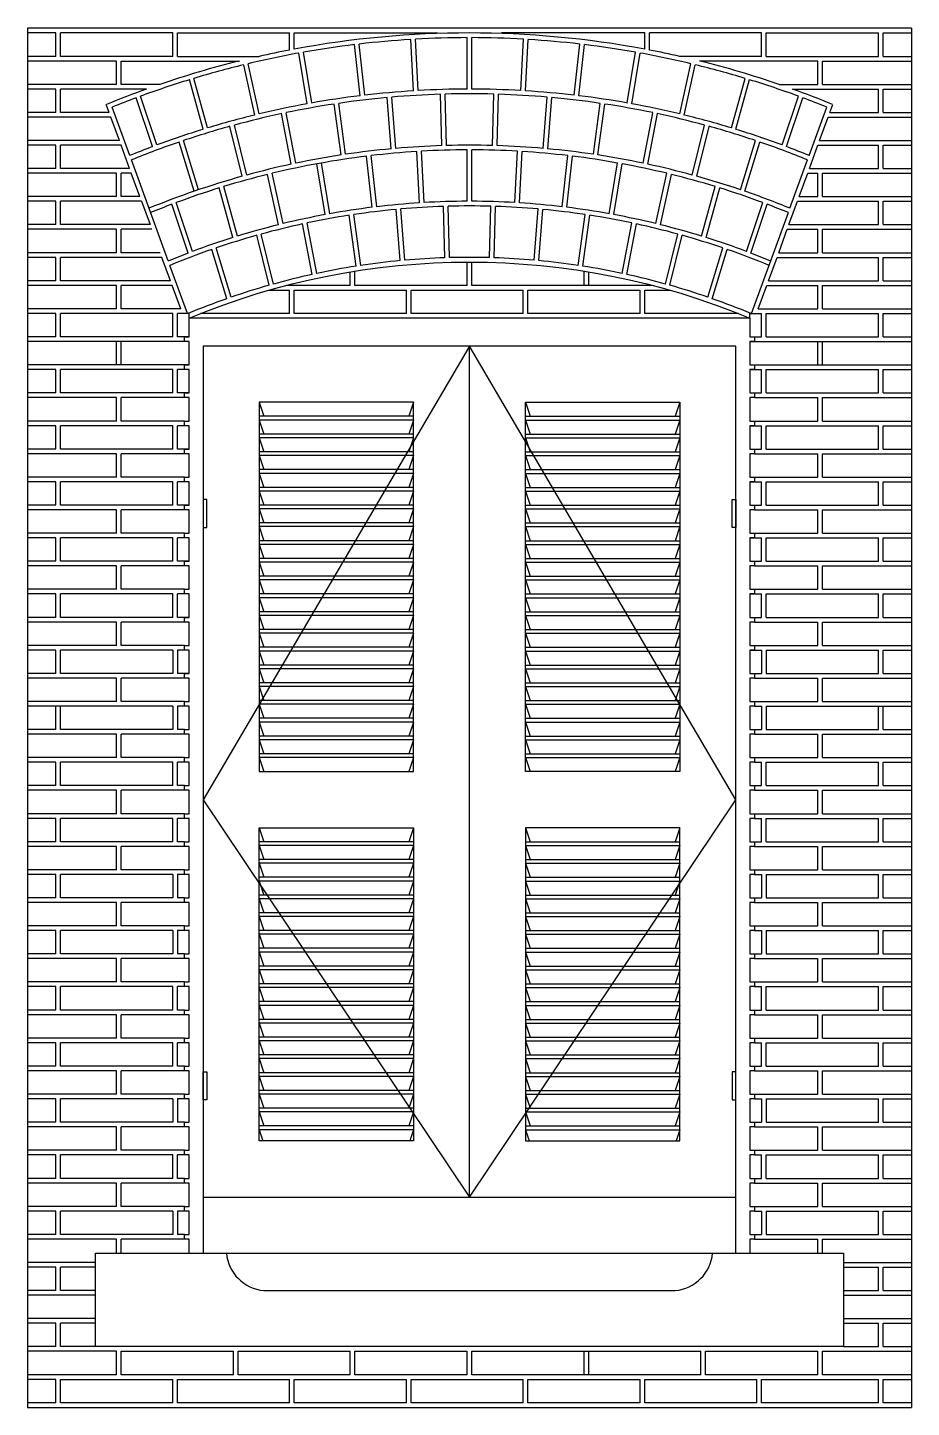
# Model space of a CAD drawing. Header units: metres. Extents: x 1299 to 3190, y 3952 to 6904.
import ezdxf

# ---------------------------------------------------------------- set-up
doc = ezdxf.new("R2010")
doc.units = ezdxf.units.M
for name, color, linetype in [('3', 3, 'Continuous'), ('4', 4, 'Continuous'), ('7', 7, 'Continuous')]:
    doc.layers.add(name, color=color, linetype=linetype)

# ---------------------------------------------------------------- blocks, each defined once
blk = doc.blocks.new('窗-069')
at = {"layer": '3'}
for p, q in [((-945.41, 2950), (-945.41, 0)), ((945.41, 2950), (-945.41, 2950)), ((-885, 2940), (-945.41, 2940)), ((-885, 2890), (-885, 2940)), ((-635, 2940), (-875, 2940)), ((-875, 2890), (-875, 2940)), ((-635, 2890), (-635, 2940)), ((-625, 2940), (-385, 2940)), ((-625, 2890), (-625, 2940)), ((-385, 2903.52), (-385, 2940)), ((-375, 2905.41), (-375, 2940)), ((-375, 2940), (-68.54, 2940)), ((-119.76, 2816.28), (-125.67, 2926.16)), ((-109.78, 2816.88), (-115.68, 2926.72)), ((-5, 2819.99), (-5, 2930)), ((5, 2819.99), (5, 2930)), ((375, 2940), (68.54, 2940)), ((109.78, 2816.88), (115.68, 2926.72)), ((119.76, 2816.28), (125.67, 2926.16)), ((375, 2905.41), (375, 2940)), ((385, 2903.52), (385, 2940)), ((625, 2940), (385, 2940)), ((625, 2890), (625, 2940)), ((635, 2940), (875, 2940)), ((635, 2890), (635, 2940)), ((875, 2890), (875, 2940)), ((885, 2940), (945.41, 2940)), ((885, 2890), (885, 2940)), ((945.41, 2950), (945.41, 0)), ((-347.48, 2788.46), (-365.14, 2897.15)), ((-337.64, 2790.24), (-355.28, 2898.82)), ((-234.06, 2805.75), (-245.86, 2915.19)), ((-224.13, 2806.94), (-235.93, 2916.31)), ((224.13, 2806.94), (235.93, 2916.31)), ((234.06, 2805.75), (245.86, 2915.19)), ((337.64, 2790.24), (355.28, 2898.82)), ((347.48, 2788.46), (365.14, 2897.15)), ((-885, 2890), (-945.41, 2890)), ((-755, 2880), (-945.41, 2880)), ((-635, 2890), (-875, 2890)), ((-755, 2830), (-755, 2880)), ((-745, 2880), (-492.34, 2880)), ((-745, 2830), (-745, 2880)), ((-625, 2890), (-450, 2890)), ((-459.57, 2764.48), (-483.05, 2872.1)), ((-449.85, 2766.84), (-473.3, 2874.33)), ((449.85, 2766.84), (473.3, 2874.33)), ((625, 2890), (450, 2890)), ((459.57, 2764.48), (483.05, 2872.1)), ((745, 2880), (492.34, 2880)), ((635, 2890), (875, 2890)), ((745, 2830), (745, 2880)), ((755, 2880), (945.41, 2880)), ((755, 2830), (755, 2880)), ((885, 2890), (945.41, 2890)), ((-569.92, 2733.93), (-599.16, 2840.18)), ((-560.36, 2736.86), (-589.55, 2842.95)), ((560.36, 2736.86), (589.55, 2842.95)), ((569.92, 2733.93), (599.16, 2840.18)), ((-755, 2830), (-945.41, 2830)), ((-885, 2820), (-945.41, 2820)), ((-885, 2770), (-885, 2820)), ((-875, 2770), (-875, 2820)), ((-691.09, 2820), (-875, 2820)), ((-662.5, 2830), (-745, 2830)), ((-668.74, 2700.44), (-703.59, 2804.83)), ((-662.5, 2830), (-685, 2830)), ((-59.19, 2699.03), (-62.14, 2808.99)), ((-49.19, 2699.33), (-52.15, 2809.29)), ((49.19, 2699.33), (52.15, 2809.29)), ((59.19, 2699.03), (62.14, 2808.99)), ((662.5, 2830), (745, 2830)), ((668.74, 2700.44), (703.59, 2804.83)), ((691.09, 2820), (875, 2820)), ((755, 2830), (945.41, 2830)), ((875, 2770), (875, 2820)), ((885, 2820), (945.41, 2820)), ((885, 2770), (885, 2820)), ((-770.79, 2770), (-776.99, 2787.05)), ((-726.65, 2677.98), (-764.3, 2781.41)), ((-678.12, 2696.95), (-713.03, 2801.51)), ((-274.84, 2679.01), (-289.57, 2788.04)), ((-264.96, 2680.5), (-279.68, 2789.52)), ((-167.34, 2692.25), (-176.19, 2801.9)), ((-157.38, 2693.14), (-166.23, 2802.79)), ((157.38, 2693.14), (166.23, 2802.79)), ((167.34, 2692.25), (176.19, 2801.9)), ((264.96, 2680.5), (279.68, 2789.52)), ((274.84, 2679.01), (289.57, 2788.04)), ((678.12, 2696.95), (713.03, 2801.51)), ((726.65, 2677.98), (764.3, 2781.41)), ((770.79, 2770), (776.99, 2787.05)), ((-885, 2770), (-945.41, 2770)), ((-767.15, 2760), (-945.41, 2760)), ((-770.79, 2770), (-875, 2770)), ((-748.95, 2710), (-767.15, 2760)), ((-381.29, 2659.38), (-401.85, 2767.48)), ((-371.5, 2661.46), (-392.06, 2769.54)), ((371.5, 2661.46), (392.06, 2769.54)), ((381.29, 2659.38), (401.85, 2767.48)), ((748.95, 2710), (767.15, 2760)), ((767.15, 2760), (945.41, 2760)), ((770.79, 2770), (875, 2770)), ((885, 2770), (945.41, 2770)), ((-486.26, 2633.46), (-512.6, 2740.31)), ((-476.62, 2636.12), (-502.95, 2742.95)), ((476.62, 2636.12), (502.95, 2742.95)), ((486.26, 2633.46), (512.6, 2740.31)), ((-748.95, 2710), (-945.41, 2710)), ((-885, 2700), (-945.41, 2700)), ((-885, 2650), (-885, 2700)), ((-875, 2650), (-875, 2700)), ((-745.31, 2700), (-875, 2700)), ((-727.11, 2650), (-745.31, 2700)), ((-589.36, 2601.36), (-621.4, 2706.66)), ((-579.9, 2604.59), (-611.93, 2709.87)), ((-106.88, 2576.62), (-112.78, 2686.46)), ((-96.89, 2577.22), (-102.8, 2687.06)), ((-5, 2579.99), (-5, 2689.99)), ((5, 2579.99), (5, 2689.99)), ((96.89, 2577.22), (102.8, 2687.06)), ((106.88, 2576.62), (112.78, 2686.46)), ((579.9, 2604.59), (611.93, 2709.87)), ((589.36, 2601.36), (621.4, 2706.66)), ((727.11, 2650), (745.31, 2700)), ((745.31, 2700), (875, 2700)), ((748.95, 2710), (945.41, 2710)), ((875, 2650), (875, 2700)), ((885, 2700), (945.41, 2700)), ((885, 2650), (885, 2700)), ((-644.51, 2452.28), (-723.23, 2668.58)), ((-308.97, 2551.52), (-326.62, 2660.12)), ((-299.13, 2553.32), (-316.78, 2661.91)), ((-208.33, 2567.11), (-220.13, 2676.49)), ((-198.41, 2568.31), (-210.2, 2677.68)), ((198.41, 2568.31), (210.2, 2677.68)), ((208.33, 2567.11), (220.13, 2676.49)), ((299.13, 2553.32), (316.78, 2661.91)), ((308.97, 2551.52), (326.62, 2660.12)), ((685.58, 2565.13), (723.23, 2668.58)), ((-885, 2650), (-945.41, 2650)), ((-755, 2640), (-945.41, 2640)), ((-727.11, 2650), (-875, 2650)), ((-755, 2590), (-755, 2640)), ((-723.47, 2640), (-745, 2640)), ((-745, 2590), (-745, 2640)), ((-705.27, 2590), (-723.47, 2640)), ((-408.39, 2529.91), (-431.85, 2637.43)), ((-398.68, 2532.3), (-422.13, 2639.8)), ((398.68, 2532.3), (422.13, 2639.8)), ((408.39, 2529.91), (431.85, 2637.43)), ((705.27, 2590), (723.47, 2640)), ((723.47, 2640), (745, 2640)), ((727.11, 2650), (875, 2650)), ((745, 2590), (745, 2640)), ((755, 2640), (945.41, 2640)), ((755, 2590), (755, 2640)), ((885, 2650), (945.41, 2650)), ((-506.22, 2502.4), (-535.42, 2608.53)), ((-496.66, 2505.37), (-525.86, 2611.47)), ((496.66, 2505.37), (525.86, 2611.47)), ((506.22, 2502.4), (535.42, 2608.53)), ((-755, 2590), (-945.41, 2590)), ((-885, 2580), (-945.41, 2580)), ((-885, 2530), (-885, 2580)), ((-875, 2530), (-875, 2580)), ((-701.63, 2580), (-875, 2580)), ((-705.27, 2590), (-745, 2590)), ((-701.63, 2580), (-683.44, 2530)), ((-602.06, 2469.12), (-636.92, 2573.55)), ((-592.7, 2472.66), (-627.56, 2577.06)), ((-52.74, 2459.11), (-55.7, 2569.08)), ((-42.75, 2459.42), (-45.7, 2569.38)), ((42.75, 2459.42), (45.7, 2569.38)), ((52.74, 2459.11), (55.7, 2569.08)), ((592.7, 2472.66), (627.56, 2577.06)), ((602.06, 2469.12), (636.92, 2573.55)), ((683.44, 2530), (701.63, 2580)), ((701.63, 2580), (875, 2580)), ((705.27, 2590), (745, 2590)), ((755, 2590), (945.41, 2590)), ((875, 2530), (875, 2580)), ((885, 2580), (945.41, 2580)), ((885, 2530), (885, 2580)), ((-242.71, 2441.13), (-257.44, 2550.16)), ((-232.83, 2442.64), (-247.55, 2551.66)), ((-148.03, 2453.01), (-156.88, 2562.66)), ((-138.07, 2453.92), (-146.92, 2563.56)), ((138.07, 2453.92), (146.92, 2563.56)), ((148.03, 2453.01), (156.88, 2562.66)), ((232.83, 2442.64), (247.55, 2551.66)), ((242.71, 2441.13), (257.44, 2550.16)), ((603.64, 2340), (682.16, 2555.73)), ((-885, 2530), (-945.41, 2530)), ((-755, 2520), (-945.41, 2520)), ((-683.44, 2530), (-875, 2530)), ((-755, 2470), (-755, 2520)), ((-745, 2470), (-745, 2520)), ((-679.8, 2520), (-745, 2520)), ((-419.16, 2403.01), (-445.5, 2509.86)), ((-336.43, 2423.53), (-356.99, 2531.63)), ((-326.65, 2425.64), (-347.21, 2533.73)), ((326.65, 2425.64), (347.21, 2533.73)), ((336.43, 2423.53), (356.99, 2531.63)), ((419.16, 2403.01), (445.5, 2509.86)), ((661.6, 2470), (679.8, 2520)), ((679.8, 2520), (745, 2520)), ((683.44, 2530), (875, 2530)), ((745, 2470), (745, 2520)), ((755, 2520), (945.41, 2520)), ((755, 2470), (755, 2520)), ((885, 2530), (945.41, 2530)), ((-510, 2374.86), (-542.03, 2480.16)), ((-428.79, 2400.31), (-455.13, 2507.17)), ((428.79, 2400.31), (455.13, 2507.17)), ((510, 2374.86), (542.03, 2480.16)), ((-755, 2470), (-945.41, 2470)), ((-885, 2460), (-945.41, 2460)), ((-885, 2410), (-885, 2460)), ((-875, 2410), (-875, 2460)), ((-657.96, 2460), (-875, 2460)), ((-661.6, 2470), (-745, 2470)), ((-639.76, 2410), (-657.96, 2460)), ((-519.45, 2371.58), (-551.5, 2476.9)), ((-5, 2400), (-5, 2450)), ((5, 2400), (5, 2450)), ((519.45, 2371.58), (551.5, 2476.9)), ((639.76, 2410), (657.96, 2460)), ((657.96, 2460), (875, 2460)), ((661.6, 2470), (745, 2470)), ((755, 2470), (945.41, 2470)), ((875, 2410), (875, 2460)), ((885, 2410), (885, 2460)), ((885, 2460), (945.41, 2460)), ((-603.64, 2340), (-641.08, 2442.87)), ((-255, 2400), (-255, 2429.02)), ((-245, 2400), (-245, 2430.64)), ((245, 2400), (245, 2430.64)), ((255, 2400), (255, 2429.02)), ((-885, 2410), (-945.41, 2410)), ((-755, 2400), (-945.41, 2400)), ((-639.76, 2410), (-875, 2410)), ((-755, 2350), (-755, 2400)), ((-636.12, 2400), (-745, 2400)), ((-745, 2350), (-745, 2400)), ((-617.92, 2350), (-636.12, 2400)), ((-255, 2400), (-391.79, 2400)), ((-5, 2400), (-245, 2400)), ((391.79, 2400), (5, 2400)), ((617.92, 2350), (636.12, 2400)), ((636.12, 2400), (745, 2400)), ((639.76, 2410), (875, 2410)), ((745, 2350), (745, 2400)), ((755, 2400), (945.41, 2400)), ((755, 2350), (755, 2400)), ((885, 2410), (945.41, 2410)), ((-428.49, 2390), (-385, 2390)), ((-385, 2340), (-385, 2390)), ((-375, 2390), (-135, 2390)), ((-375, 2340), (-375, 2390)), ((-135, 2340), (-135, 2390)), ((-125, 2390), (115, 2390)), ((-125, 2340), (-125, 2390)), ((115, 2340), (115, 2390)), ((125, 2390), (365, 2390)), ((125, 2340), (125, 2390)), ((365, 2340), (365, 2390)), ((375, 2390), (428.49, 2390)), ((375, 2340), (375, 2390)), ((-755, 2350), (-945.41, 2350)), ((-885, 2340), (-945.41, 2340)), ((-885, 2290), (-885, 2340)), ((-635, 2340), (-875, 2340)), ((-875, 2290), (-875, 2340)), ((-617.92, 2350), (-745, 2350)), ((-635, 2290), (-635, 2340)), ((-625, 2290), (-625, 2340)), ((-600, 2340), (-625, 2340)), ((-600, 2330), (-600, 2340)), ((-385, 2340), (-575.41, 2340)), ((-135, 2340), (-375, 2340)), ((115, 2340), (-125, 2340)), ((365, 2340), (125, 2340)), ((575.41, 2340), (375, 2340)), ((600, 2340), (625, 2340)), ((600, 2330), (600, 2340)), ((617.92, 2350), (745, 2350)), ((625, 2290), (625, 2340)), ((635, 2340), (875, 2340)), ((635, 2290), (635, 2340)), ((755, 2350), (945.41, 2350)), ((875, 2290), (875, 2340)), ((885, 2340), (945.41, 2340)), ((885, 2290), (885, 2340)), ((-885, 2290), (-945.41, 2290)), ((-600, 2280), (-945.41, 2280)), ((-635, 2290), (-875, 2290)), ((-755, 2230), (-755, 2280)), ((-745, 2230), (-745, 2280)), ((-600, 2290), (-625, 2290)), ((600, 2290), (625, 2290)), ((600, 2280), (945.41, 2280)), ((635, 2290), (875, 2290)), ((745, 2230), (745, 2280)), ((755, 2230), (755, 2280)), ((885, 2290), (945.41, 2290)), ((-600, 2230), (-945.41, 2230)), ((-885, 2220), (-945.41, 2220)), ((-885, 2170), (-885, 2220)), ((-635, 2220), (-875, 2220)), ((-875, 2170), (-875, 2220)), ((-635, 2170), (-635, 2220)), ((-625, 2170), (-625, 2220)), ((-600, 2220), (-625, 2220)), ((600, 2230), (945.41, 2230)), ((600, 2220), (625, 2220)), ((625, 2170), (625, 2220)), ((635, 2220), (875, 2220)), ((635, 2170), (635, 2220)), ((875, 2170), (875, 2220)), ((885, 2220), (945.41, 2220)), ((885, 2170), (885, 2220)), ((-885, 2170), (-945.41, 2170)), ((-755, 2160), (-945.41, 2160)), ((-635, 2170), (-875, 2170)), ((-755, 2110), (-755, 2160)), ((-610, 2160), (-745, 2160)), ((-745, 2110), (-745, 2160)), ((-600, 2170), (-625, 2170)), ((600, 2170), (625, 2170)), ((610, 2160), (745, 2160)), ((635, 2170), (875, 2170)), ((745, 2110), (745, 2160)), ((755, 2160), (945.41, 2160)), ((755, 2110), (755, 2160)), ((885, 2170), (945.41, 2170)), ((-450, 2150), (-440, 2120)), ((-120, 2150), (-130, 2120)), ((120, 2150), (130, 2120)), ((450, 2150), (440, 2120)), ((-755, 2110), (-945.41, 2110)), ((-885, 2100), (-945.41, 2100)), ((-885, 2050), (-885, 2100)), ((-635, 2100), (-875, 2100)), ((-875, 2050), (-875, 2100)), ((-610, 2110), (-745, 2110)), ((-635, 2050), (-635, 2100)), ((-625, 2050), (-625, 2100)), ((-600, 2100), (-625, 2100)), ((-120, 2120), (-450, 2120)), ((-450, 2112), (-440, 2082)), ((-120, 2112), (-450, 2112)), ((-120, 2112), (-130, 2082)), ((120, 2120), (450, 2120)), ((120, 2112), (450, 2112)), ((120, 2112), (130, 2082)), ((450, 2112), (440, 2082)), ((600, 2100), (625, 2100)), ((610, 2110), (745, 2110)), ((625, 2050), (625, 2100)), ((635, 2100), (875, 2100)), ((635, 2050), (635, 2100)), ((755, 2110), (945.41, 2110)), ((875, 2050), (875, 2100)), ((885, 2100), (945.41, 2100)), ((885, 2050), (885, 2100)), ((-120, 2082), (-450, 2082)), ((-450, 2074), (-440, 2044)), ((-120, 2074), (-450, 2074)), ((-120, 2074), (-130, 2044)), ((120, 2082), (450, 2082)), ((120, 2074), (450, 2074)), ((120, 2074), (130, 2044)), ((450, 2074), (440, 2044)), ((-885, 2050), (-945.41, 2050)), ((-755, 2040), (-945.41, 2040)), ((-635, 2050), (-875, 2050)), ((-755, 1990), (-755, 2040)), ((-610, 2040), (-745, 2040)), ((-745, 1990), (-745, 2040)), ((-600, 2050), (-625, 2050)), ((-120, 2044), (-450, 2044)), ((120, 2044), (450, 2044)), ((600, 2050), (625, 2050)), ((610, 2040), (745, 2040)), ((635, 2050), (875, 2050)), ((745, 1990), (745, 2040)), ((755, 2040), (945.41, 2040)), ((755, 1990), (755, 2040)), ((885, 2050), (945.41, 2050)), ((-450, 2036), (-440, 2006)), ((-120, 2036), (-450, 2036)), ((-120, 2036), (-130, 2006)), ((120, 2036), (450, 2036)), ((120, 2036), (130, 2006)), ((450, 2036), (440, 2006)), ((-755, 1990), (-945.41, 1990)), ((-885, 1980), (-945.41, 1980)), ((-885, 1930), (-885, 1980)), ((-635, 1980), (-875, 1980)), ((-875, 1930), (-875, 1980)), ((-610, 1990), (-745, 1990)), ((-635, 1930), (-635, 1980)), ((-625, 1930), (-625, 1980)), ((-600, 1980), (-625, 1980)), ((-120, 2006), (-450, 2006)), ((-450, 1998), (-440, 1968)), ((-120, 1998), (-450, 1998)), ((-120, 1998), (-130, 1968)), ((120, 2006), (450, 2006)), ((120, 1998), (450, 1998)), ((120, 1998), (130, 1968)), ((450, 1998), (440, 1968)), ((600, 1980), (625, 1980)), ((610, 1990), (745, 1990)), ((625, 1930), (625, 1980)), ((635, 1980), (875, 1980)), ((635, 1930), (635, 1980)), ((755, 1990), (945.41, 1990)), ((875, 1930), (875, 1980)), ((885, 1980), (945.41, 1980)), ((885, 1930), (885, 1980)), ((-120, 1968), (-450, 1968)), ((-450, 1960), (-440, 1930)), ((-120, 1960), (-450, 1960)), ((-120, 1960), (-130, 1930)), ((120, 1968), (450, 1968)), ((120, 1960), (450, 1960)), ((120, 1960), (130, 1930)), ((450, 1960), (440, 1930)), ((-885, 1930), (-945.41, 1930)), ((-755, 1920), (-945.41, 1920)), ((-635, 1930), (-875, 1930)), ((-755, 1870), (-755, 1920)), ((-610, 1920), (-745, 1920)), ((-745, 1870), (-745, 1920)), ((-600, 1930), (-625, 1930)), ((-120, 1930), (-450, 1930)), ((-450, 1922), (-440, 1892)), ((-120, 1922), (-450, 1922)), ((-120, 1922), (-130, 1892)), ((120, 1930), (450, 1930)), ((120, 1922), (450, 1922)), ((120, 1922), (130, 1892)), ((450, 1922), (440, 1892)), ((600, 1930), (625, 1930)), ((610, 1920), (745, 1920)), ((635, 1930), (875, 1930)), ((745, 1870), (745, 1920)), ((755, 1920), (945.41, 1920)), ((755, 1870), (755, 1920)), ((885, 1930), (945.41, 1930)), ((-120, 1892), (-450, 1892)), ((120, 1892), (450, 1892)), ((-755, 1870), (-945.41, 1870)), ((-885, 1860), (-945.41, 1860)), ((-885, 1810), (-885, 1860)), ((-635, 1860), (-875, 1860)), ((-875, 1810), (-875, 1860)), ((-610, 1870), (-745, 1870)), ((-635, 1810), (-635, 1860)), ((-625, 1810), (-625, 1860)), ((-600, 1860), (-625, 1860)), ((-450, 1884), (-440, 1854)), ((-120, 1884), (-450, 1884)), ((-120, 1884), (-130, 1854)), ((120, 1884), (450, 1884)), ((120, 1884), (130, 1854)), ((450, 1884), (440, 1854)), ((600, 1860), (625, 1860)), ((610, 1870), (745, 1870)), ((625, 1810), (625, 1860)), ((635, 1860), (875, 1860)), ((635, 1810), (635, 1860)), ((755, 1870), (945.41, 1870)), ((875, 1810), (875, 1860)), ((885, 1860), (945.41, 1860)), ((885, 1810), (885, 1860)), ((-120, 1854), (-450, 1854)), ((-450, 1846), (-440, 1816)), ((-120, 1846), (-450, 1846)), ((-120, 1846), (-130, 1816)), ((120, 1854), (450, 1854)), ((120, 1846), (450, 1846)), ((120, 1846), (130, 1816)), ((450, 1846), (440, 1816)), ((-885, 1810), (-945.41, 1810)), ((-635, 1810), (-875, 1810)), ((-600, 1810), (-625, 1810)), ((-120, 1816), (-450, 1816)), ((-450, 1808), (-440, 1778)), ((-120, 1808), (-450, 1808)), ((-120, 1808), (-130, 1778)), ((120, 1816), (450, 1816)), ((120, 1808), (450, 1808)), ((120, 1808), (130, 1778)), ((450, 1808), (440, 1778)), ((600, 1810), (625, 1810)), ((635, 1810), (875, 1810)), ((885, 1810), (945.41, 1810)), ((-755, 1800), (-945.41, 1800)), ((-755, 1750), (-755, 1800)), ((-610, 1800), (-745, 1800)), ((-745, 1750), (-745, 1800)), ((-120, 1778), (-450, 1778)), ((120, 1778), (450, 1778)), ((610, 1800), (745, 1800)), ((745, 1750), (745, 1800)), ((755, 1800), (945.41, 1800)), ((755, 1750), (755, 1800)), ((-755, 1750), (-945.41, 1750)), ((-610, 1750), (-745, 1750)), ((-450, 1770), (-440, 1740)), ((-120, 1770), (-450, 1770)), ((-120, 1770), (-130, 1740)), ((120, 1770), (450, 1770)), ((120, 1770), (130, 1740)), ((450, 1770), (440, 1740)), ((610, 1750), (745, 1750)), ((755, 1750), (945.41, 1750)), ((-885, 1740), (-945.41, 1740)), ((-885, 1690), (-885, 1740)), ((-635, 1740), (-875, 1740)), ((-875, 1690), (-875, 1740)), ((-635, 1690), (-635, 1740)), ((-625, 1690), (-625, 1740)), ((-600, 1740), (-625, 1740)), ((-120, 1740), (-450, 1740)), ((-450, 1732), (-440, 1702)), ((-120, 1732), (-450, 1732)), ((-120, 1732), (-130, 1702)), ((120, 1740), (450, 1740)), ((120, 1732), (450, 1732)), ((120, 1732), (130, 1702)), ((450, 1732), (440, 1702)), ((600, 1740), (625, 1740)), ((625, 1690), (625, 1740)), ((635, 1740), (875, 1740)), ((635, 1690), (635, 1740)), ((875, 1690), (875, 1740)), ((885, 1740), (945.41, 1740)), ((885, 1690), (885, 1740)), ((-885, 1690), (-945.41, 1690)), ((-635, 1690), (-875, 1690)), ((-600, 1690), (-625, 1690)), ((-120, 1702), (-450, 1702)), ((-450, 1694), (-440, 1664)), ((-120, 1694), (-450, 1694)), ((-120, 1694), (-130, 1664)), ((120, 1702), (450, 1702)), ((120, 1694), (450, 1694)), ((120, 1694), (130, 1664)), ((450, 1694), (440, 1664)), ((600, 1690), (625, 1690)), ((635, 1690), (875, 1690)), ((885, 1690), (945.41, 1690)), ((-755, 1680), (-945.41, 1680)), ((-755, 1630), (-755, 1680)), ((-610, 1680), (-745, 1680)), ((-745, 1630), (-745, 1680)), ((-120, 1664), (-450, 1664)), ((-450, 1656), (-440, 1626)), ((-120, 1656), (-450, 1656)), ((-120, 1656), (-130, 1626)), ((120, 1664), (450, 1664)), ((120, 1656), (450, 1656)), ((120, 1656), (130, 1626)), ((450, 1656), (440, 1626)), ((610, 1680), (745, 1680)), ((745, 1630), (745, 1680)), ((755, 1680), (945.41, 1680)), ((755, 1630), (755, 1680)), ((-755, 1630), (-945.41, 1630)), ((-610, 1630), (-745, 1630)), ((-120, 1626), (-450, 1626)), ((120, 1626), (450, 1626)), ((610, 1630), (745, 1630)), ((755, 1630), (945.41, 1630)), ((-885, 1620), (-945.41, 1620)), ((-885, 1570), (-885, 1620)), ((-635, 1620), (-875, 1620)), ((-875, 1570), (-875, 1620)), ((-635, 1620), (-635, 1570)), ((-625, 1620), (-625, 1570)), ((-600, 1620), (-625, 1620)), ((-450, 1618), (-440, 1588)), ((-120, 1618), (-450, 1618)), ((-120, 1618), (-130, 1588)), ((120, 1618), (450, 1618)), ((120, 1618), (130, 1588)), ((450, 1618), (440, 1588)), ((600, 1620), (625, 1620)), ((625, 1620), (625, 1570)), ((635, 1620), (875, 1620)), ((635, 1620), (635, 1570)), ((875, 1570), (875, 1620)), ((885, 1620), (945.41, 1620)), ((885, 1570), (885, 1620)), ((-885, 1570), (-945.41, 1570)), ((-635, 1570), (-875, 1570)), ((-600, 1570), (-625, 1570)), ((-120, 1588), (-450, 1588)), ((-450, 1580), (-440, 1550)), ((-120, 1580), (-450, 1580)), ((-120, 1580), (-130, 1550)), ((120, 1588), (450, 1588)), ((120, 1580), (450, 1580)), ((120, 1580), (130, 1550)), ((450, 1580), (440, 1550)), ((600, 1570), (625, 1570)), ((635, 1570), (875, 1570)), ((885, 1570), (945.41, 1570)), ((-755, 1560), (-945.41, 1560)), ((-755, 1510), (-755, 1560)), ((-745, 1510), (-745, 1560)), ((-610, 1560), (-745, 1560)), ((-120, 1550), (-450, 1550)), ((-450, 1542), (-440, 1512)), ((-120, 1542), (-450, 1542)), ((-120, 1542), (-130, 1512)), ((120, 1550), (450, 1550)), ((120, 1542), (130, 1512)), ((120, 1542), (450, 1542)), ((450, 1542), (440, 1512)), ((610, 1560), (745, 1560)), ((745, 1510), (745, 1560)), ((755, 1510), (755, 1560)), ((755, 1560), (945.41, 1560)), ((-755, 1510), (-945.41, 1510)), ((-610, 1510), (-745, 1510)), ((-120, 1512), (-450, 1512)), ((120, 1512), (450, 1512)), ((610, 1510), (745, 1510)), ((755, 1510), (945.41, 1510)), ((-635, 1500), (-945.41, 1500)), ((-885, 1450), (-885, 1500)), ((-875, 1450), (-875, 1500)), ((-635, 1500), (-635, 1450)), ((-625, 1500), (-625, 1450)), ((-610, 1500), (-625, 1500)), ((-450, 1504), (-440, 1474)), ((-120, 1504), (-450, 1504)), ((-120, 1504), (-130, 1474)), ((120, 1504), (450, 1504)), ((120, 1504), (130, 1474)), ((450, 1504), (440, 1474)), ((610, 1500), (625, 1500)), ((625, 1500), (625, 1450)), ((635, 1500), (945.41, 1500)), ((635, 1500), (635, 1450)), ((875, 1450), (875, 1500)), ((885, 1450), (885, 1500)), ((-885, 1450), (-945.41, 1450)), ((-635, 1450), (-875, 1450)), ((-610, 1450), (-625, 1450)), ((-120, 1474), (-450, 1474)), ((-450, 1466), (-440, 1436)), ((-120, 1466), (-450, 1466)), ((-120, 1466), (-130, 1436)), ((120, 1474), (450, 1474)), ((120, 1466), (450, 1466)), ((120, 1466), (130, 1436)), ((450, 1466), (440, 1436)), ((610, 1450), (625, 1450)), ((635, 1450), (875, 1450)), ((885, 1450), (945.41, 1450)), ((-755, 1440), (-945.41, 1440)), ((-755, 1390), (-755, 1440)), ((-610, 1440), (-745, 1440)), ((-745, 1390), (-745, 1440)), ((-120, 1436), (-450, 1436)), ((-450, 1428), (-440, 1398)), ((-120, 1428), (-450, 1428)), ((-120, 1428), (-130, 1398)), ((120, 1436), (450, 1436)), ((120, 1428), (450, 1428)), ((120, 1428), (130, 1398)), ((450, 1428), (440, 1398)), ((610, 1440), (745, 1440)), ((745, 1390), (745, 1440)), ((755, 1440), (945.41, 1440)), ((755, 1390), (755, 1440)), ((-755, 1390), (-945.41, 1390)), ((-610, 1390), (-745, 1390)), ((-120, 1398), (-450, 1398)), ((-450, 1390), (-440, 1360)), ((-120, 1390), (-450, 1390)), ((-120, 1390), (-130, 1360)), ((120, 1398), (450, 1398)), ((120, 1390), (450, 1390)), ((120, 1390), (130, 1360)), ((450, 1390), (440, 1360)), ((610, 1390), (745, 1390)), ((755, 1390), (945.41, 1390)), ((-885, 1380), (-945.41, 1380)), ((-885, 1330), (-885, 1380)), ((-635, 1380), (-875, 1380)), ((-875, 1330), (-875, 1380)), ((-635, 1330), (-635, 1380)), ((-625, 1330), (-625, 1380)), ((-610, 1380), (-625, 1380)), ((610, 1380), (625, 1380)), ((625, 1330), (625, 1380)), ((635, 1380), (875, 1380)), ((635, 1330), (635, 1380)), ((875, 1330), (875, 1380)), ((885, 1380), (945.41, 1380)), ((885, 1330), (885, 1380)), ((-885, 1330), (-945.41, 1330)), ((-635, 1330), (-875, 1330)), ((-610, 1330), (-625, 1330)), ((610, 1330), (625, 1330)), ((635, 1330), (875, 1330)), ((885, 1330), (945.41, 1330)), ((-755, 1320), (-945.41, 1320)), ((-755, 1270), (-755, 1320)), ((-610, 1320), (-745, 1320)), ((-745, 1270), (-745, 1320)), ((610, 1320), (745, 1320)), ((745, 1270), (745, 1320)), ((755, 1320), (945.41, 1320)), ((755, 1270), (755, 1320)), ((-755, 1270), (-945.41, 1270)), ((-610, 1270), (-745, 1270)), ((610, 1270), (745, 1270)), ((755, 1270), (945.41, 1270)), ((-885, 1260), (-945.41, 1260)), ((-885, 1210), (-885, 1260)), ((-635, 1260), (-875, 1260)), ((-875, 1210), (-875, 1260)), ((-635, 1210), (-635, 1260)), ((-625, 1210), (-625, 1260)), ((-610, 1260), (-625, 1260)), ((-450, 1240), (-440, 1210)), ((-120, 1240), (-130, 1210)), ((120, 1240), (130, 1210)), ((450, 1240), (440, 1210)), ((610, 1260), (625, 1260)), ((625, 1210), (625, 1260)), ((635, 1260), (875, 1260)), ((635, 1210), (635, 1260)), ((875, 1210), (875, 1260)), ((885, 1260), (945.41, 1260)), ((885, 1210), (885, 1260)), ((-885, 1210), (-945.41, 1210)), ((-755, 1200), (-945.41, 1200)), ((-635, 1210), (-875, 1210)), ((-755, 1150), (-755, 1200)), ((-610, 1200), (-745, 1200)), ((-745, 1150), (-745, 1200)), ((-610, 1210), (-625, 1210)), ((-120, 1210), (-450, 1210)), ((-120, 1202), (-450, 1202)), ((-450, 1202), (-440, 1172)), ((-120, 1202), (-130, 1172)), ((120, 1210), (450, 1210)), ((120, 1202), (450, 1202)), ((120, 1202), (130, 1172)), ((450, 1202), (440, 1172)), ((610, 1210), (625, 1210)), ((610, 1200), (745, 1200)), ((635, 1210), (875, 1210)), ((745, 1150), (745, 1200)), ((755, 1200), (945.41, 1200)), ((755, 1150), (755, 1200)), ((885, 1210), (945.41, 1210)), ((-120, 1172), (-450, 1172)), ((-120, 1164), (-450, 1164)), ((-450, 1164), (-440, 1134)), ((-120, 1164), (-130, 1134)), ((120, 1172), (450, 1172)), ((120, 1164), (450, 1164)), ((120, 1164), (130, 1134)), ((450, 1164), (440, 1134)), ((-755, 1150), (-945.41, 1150)), ((-885, 1140), (-945.41, 1140)), ((-885, 1090), (-885, 1140)), ((-635, 1140), (-875, 1140)), ((-875, 1090), (-875, 1140)), ((-610, 1150), (-745, 1150)), ((-635, 1140), (-635, 1090)), ((-625, 1140), (-625, 1090)), ((-610, 1140), (-625, 1140)), ((-120, 1134), (-450, 1134)), ((-120, 1126), (-450, 1126)), ((-450, 1126), (-440, 1096)), ((-120, 1126), (-130, 1096)), ((120, 1134), (450, 1134)), ((120, 1126), (450, 1126)), ((120, 1126), (130, 1096)), ((450, 1126), (440, 1096)), ((610, 1150), (745, 1150)), ((610, 1140), (625, 1140)), ((625, 1140), (625, 1090)), ((635, 1140), (875, 1140)), ((635, 1140), (635, 1090)), ((755, 1150), (945.41, 1150)), ((875, 1090), (875, 1140)), ((885, 1140), (945.41, 1140)), ((885, 1090), (885, 1140)), ((-120, 1096), (-450, 1096)), ((120, 1096), (450, 1096)), ((-885, 1090), (-945.41, 1090)), ((-755, 1080), (-945.41, 1080)), ((-635, 1090), (-875, 1090)), ((-755, 1030), (-755, 1080)), ((-610, 1080), (-745, 1080)), ((-745, 1030), (-745, 1080)), ((-610, 1090), (-625, 1090)), ((-120, 1088), (-450, 1088)), ((-450, 1088), (-440, 1058)), ((-120, 1088), (-130, 1058)), ((120, 1088), (450, 1088)), ((120, 1088), (130, 1058)), ((450, 1088), (440, 1058)), ((610, 1090), (625, 1090)), ((610, 1080), (745, 1080)), ((635, 1090), (875, 1090)), ((745, 1030), (745, 1080)), ((755, 1080), (945.41, 1080)), ((755, 1030), (755, 1080)), ((885, 1090), (945.41, 1090)), ((-120, 1058), (-450, 1058)), ((-120, 1050), (-450, 1050)), ((-450, 1050), (-440, 1020)), ((-120, 1050), (-130, 1020)), ((120, 1058), (450, 1058)), ((120, 1050), (450, 1050)), ((120, 1050), (130, 1020)), ((450, 1050), (440, 1020)), ((-755, 1030), (-945.41, 1030)), ((-885, 1020), (-945.41, 1020)), ((-885, 970), (-885, 1020)), ((-635, 1020), (-875, 1020)), ((-875, 970), (-875, 1020)), ((-610, 1030), (-745, 1030)), ((-635, 1020), (-635, 970)), ((-625, 1020), (-625, 970)), ((-610, 1020), (-625, 1020)), ((-120, 1020), (-450, 1020)), ((-120, 1012), (-450, 1012)), ((-450, 1012), (-440, 982)), ((-120, 1012), (-130, 982)), ((120, 1020), (450, 1020)), ((120, 1012), (450, 1012)), ((120, 1012), (130, 982)), ((450, 1012), (440, 982)), ((610, 1030), (745, 1030)), ((610, 1020), (625, 1020)), ((625, 1020), (625, 970)), ((635, 1020), (875, 1020)), ((635, 1020), (635, 970)), ((755, 1030), (945.41, 1030)), ((875, 970), (875, 1020)), ((885, 1020), (945.41, 1020)), ((885, 970), (885, 1020)), ((-120, 982), (-450, 982)), ((120, 982), (450, 982)), ((-885, 970), (-945.41, 970)), ((-755, 960), (-945.41, 960)), ((-635, 970), (-875, 970)), ((-755, 910), (-755, 960)), ((-610, 960), (-745, 960)), ((-745, 910), (-745, 960)), ((-610, 970), (-625, 970)), ((-120, 974), (-450, 974)), ((-450, 974), (-440, 944)), ((-120, 974), (-130, 944)), ((120, 974), (450, 974)), ((120, 974), (130, 944)), ((450, 974), (440, 944)), ((610, 970), (625, 970)), ((610, 960), (745, 960)), ((635, 970), (875, 970)), ((745, 910), (745, 960)), ((755, 960), (945.41, 960)), ((755, 910), (755, 960)), ((885, 970), (945.41, 970)), ((-120, 944), (-450, 944)), ((-120, 936), (-450, 936)), ((-450, 936), (-440, 906)), ((-120, 936), (-130, 906)), ((120, 944), (450, 944)), ((120, 936), (450, 936)), ((120, 936), (130, 906)), ((450, 936), (440, 906)), ((-755, 910), (-945.41, 910)), ((-885, 900), (-945.41, 900)), ((-885, 850), (-885, 900)), ((-635, 900), (-875, 900)), ((-875, 850), (-875, 900)), ((-610, 910), (-745, 910)), ((-635, 850), (-635, 900)), ((-625, 850), (-625, 900)), ((-610, 900), (-625, 900)), ((-120, 906), (-450, 906)), ((-120, 898), (-450, 898)), ((-450, 898), (-440, 868)), ((-120, 898), (-130, 868)), ((120, 906), (450, 906)), ((120, 898), (450, 898)), ((120, 898), (130, 868)), ((450, 898), (440, 868)), ((610, 910), (745, 910)), ((610, 900), (625, 900)), ((625, 850), (625, 900)), ((635, 900), (875, 900)), ((635, 850), (635, 900)), ((755, 910), (945.41, 910)), ((875, 850), (875, 900)), ((885, 900), (945.41, 900)), ((885, 850), (885, 900)), ((-120, 868), (-450, 868)), ((-120, 860), (-450, 860)), ((-450, 860), (-440, 830)), ((-120, 860), (-130, 830)), ((120, 868), (450, 868)), ((120, 860), (450, 860)), ((120, 860), (130, 830)), ((450, 860), (440, 830)), ((-885, 850), (-945.41, 850)), ((-755, 840), (-945.41, 840)), ((-635, 850), (-875, 850)), ((-755, 790), (-755, 840)), ((-610, 840), (-745, 840)), ((-745, 790), (-745, 840)), ((-610, 850), (-625, 850)), ((-120, 830), (-450, 830)), ((120, 830), (450, 830)), ((610, 850), (625, 850)), ((610, 840), (745, 840)), ((635, 850), (875, 850)), ((745, 790), (745, 840)), ((755, 840), (945.41, 840)), ((755, 790), (755, 840)), ((885, 850), (945.41, 850)), ((-120, 822), (-450, 822)), ((-450, 822), (-440, 792)), ((-120, 822), (-130, 792)), ((120, 822), (450, 822)), ((120, 822), (130, 792)), ((450, 822), (440, 792)), ((-755, 790), (-945.41, 790)), ((-885, 780), (-945.41, 780)), ((-885, 730), (-885, 780)), ((-635, 780), (-875, 780)), ((-875, 730), (-875, 780)), ((-610, 790), (-745, 790)), ((-635, 730), (-635, 780)), ((-625, 730), (-625, 780)), ((-610, 780), (-625, 780)), ((-120, 792), (-450, 792)), ((-120, 784), (-450, 784)), ((-450, 784), (-440, 754)), ((-120, 784), (-130, 754)), ((120, 792), (450, 792)), ((120, 784), (450, 784)), ((120, 784), (130, 754)), ((450, 784), (440, 754)), ((610, 790), (745, 790)), ((610, 780), (625, 780)), ((625, 730), (625, 780)), ((635, 780), (875, 780)), ((635, 730), (635, 780)), ((755, 790), (945.41, 790)), ((875, 730), (875, 780)), ((885, 780), (945.41, 780)), ((885, 730), (885, 780)), ((-120, 754), (-450, 754)), ((-120, 746), (-450, 746)), ((-450, 746), (-440, 716)), ((-120, 746), (-130, 716)), ((120, 754), (450, 754)), ((120, 746), (450, 746)), ((120, 746), (130, 716)), ((450, 746), (440, 716)), ((-885, 730), (-945.41, 730)), ((-755, 720), (-945.41, 720)), ((-635, 730), (-875, 730)), ((-755, 670), (-755, 720)), ((-610, 720), (-745, 720)), ((-745, 670), (-745, 720)), ((-610, 730), (-625, 730)), ((-120, 716), (-450, 716)), ((120, 716), (450, 716)), ((610, 730), (625, 730)), ((610, 720), (745, 720)), ((635, 730), (875, 730)), ((745, 670), (745, 720)), ((755, 720), (945.41, 720)), ((755, 670), (755, 720)), ((885, 730), (945.41, 730)), ((-120, 708), (-450, 708)), ((-450, 708), (-440, 678)), ((-120, 708), (-130, 678)), ((120, 708), (450, 708)), ((120, 708), (130, 678)), ((450, 708), (440, 678)), ((-755, 670), (-945.41, 670)), ((-885, 660), (-945.41, 660)), ((-885, 610), (-885, 660)), ((-635, 660), (-875, 660)), ((-875, 610), (-875, 660)), ((-610, 670), (-745, 670)), ((-635, 660), (-635, 610)), ((-625, 660), (-625, 610)), ((-610, 660), (-625, 660)), ((-120, 678), (-450, 678)), ((-120, 670), (-450, 670)), ((-450, 670), (-440, 640)), ((-120, 670), (-130, 640)), ((120, 678), (450, 678)), ((120, 670), (450, 670)), ((120, 670), (130, 640)), ((450, 670), (440, 640)), ((610, 670), (745, 670)), ((610, 660), (625, 660)), ((625, 660), (625, 610)), ((635, 660), (875, 660)), ((635, 660), (635, 610)), ((755, 670), (945.41, 670)), ((875, 610), (875, 660)), ((885, 660), (945.41, 660)), ((885, 610), (885, 660)), ((-120, 640), (-450, 640)), ((-120, 632), (-450, 632)), ((-450, 632), (-440, 602)), ((-120, 632), (-130, 602)), ((120, 640), (450, 640)), ((120, 632), (450, 632)), ((120, 632), (130, 602)), ((450, 632), (440, 602)), ((-885, 610), (-945.41, 610)), ((-755, 600), (-945.41, 600)), ((-635, 610), (-875, 610)), ((-755, 550), (-755, 600)), ((-745, 550), (-745, 600)), ((-610, 600), (-745, 600)), ((-610, 610), (-625, 610)), ((-120, 602), (-450, 602)), ((-450, 594), (-442, 570)), ((-120, 594), (-450, 594)), ((-120, 594), (-128, 570)), ((120, 602), (450, 602)), ((120, 594), (450, 594)), ((120, 594), (128, 570)), ((450, 594), (442, 570)), ((610, 610), (625, 610)), ((610, 600), (745, 600)), ((635, 610), (875, 610)), ((745, 550), (745, 600)), ((755, 550), (755, 600)), ((755, 600), (945.41, 600)), ((885, 610), (945.41, 610)), ((-755, 550), (-945.41, 550)), ((-885, 540), (-945.41, 540)), ((-885, 490), (-885, 540)), ((-635, 540), (-875, 540)), ((-875, 490), (-875, 540)), ((-610, 550), (-745, 550)), ((-635, 490), (-635, 540)), ((-625, 490), (-625, 540)), ((-610, 540), (-625, 540)), ((610, 550), (745, 550)), ((610, 540), (625, 540)), ((625, 490), (625, 540)), ((635, 540), (875, 540)), ((635, 490), (635, 540)), ((755, 550), (945.41, 550)), ((875, 490), (875, 540)), ((885, 540), (945.41, 540)), ((885, 490), (885, 540)), ((-885, 490), (-945.41, 490)), ((-755, 480), (-945.41, 480)), ((-635, 490), (-875, 490)), ((-755, 430), (-755, 480)), ((-610, 480), (-745, 480)), ((-745, 430), (-745, 480)), ((-610, 490), (-625, 490)), ((610, 490), (625, 490)), ((610, 480), (745, 480)), ((635, 490), (875, 490)), ((745, 430), (745, 480)), ((755, 480), (945.41, 480)), ((755, 430), (755, 480)), ((885, 490), (945.41, 490)), ((-755, 430), (-945.41, 430)), ((-885, 420), (-945.41, 420)), ((-885, 370), (-885, 420)), ((-635, 420), (-875, 420)), ((-875, 370), (-875, 420)), ((-610, 430), (-745, 430)), ((-635, 420), (-635, 370)), ((-625, 420), (-625, 370)), ((-610, 420), (-625, 420)), ((610, 430), (745, 430)), ((610, 420), (625, 420)), ((625, 420), (625, 370)), ((635, 420), (875, 420)), ((635, 420), (635, 370)), ((755, 430), (945.41, 430)), ((875, 370), (875, 420)), ((885, 420), (945.41, 420)), ((885, 370), (885, 420)), ((-885, 370), (-945.41, 370)), ((-755, 360), (-945.41, 360)), ((-635, 370), (-875, 370)), ((-755, 330), (-755, 360)), ((-610, 360), (-745, 360)), ((-745, 330), (-745, 360)), ((-610, 370), (-625, 370)), ((610, 370), (625, 370)), ((610, 360), (745, 360)), ((635, 370), (875, 370)), ((745, 330), (745, 360)), ((755, 360), (945.41, 360)), ((755, 330), (755, 360)), ((885, 370), (945.41, 370)), ((-800, 310), (-945.41, 310)), ((-885, 300), (-945.41, 300)), ((-885, 250), (-885, 300)), ((-875, 250), (-875, 300)), ((-800, 300), (-875, 300)), ((800, 310), (945.41, 310)), ((800, 300), (875, 300)), ((875, 250), (875, 300)), ((885, 300), (945.41, 300)), ((885, 250), (885, 300)), ((-885, 250), (-945.41, 250)), ((-800, 240), (-945.41, 240)), ((-800, 250), (-875, 250)), ((800, 250), (875, 250)), ((800, 240), (945.41, 240)), ((885, 250), (945.41, 250)), ((-800, 190), (-945.41, 190)), ((-885, 180), (-945.41, 180)), ((-885, 130), (-885, 180)), ((-875, 130), (-875, 180)), ((-800, 180), (-875, 180)), ((800, 190), (945.41, 190)), ((800, 180), (875, 180)), ((875, 130), (875, 180)), ((885, 180), (945.41, 180)), ((885, 130), (885, 180)), ((-885, 130), (-945.41, 130)), ((-755, 120), (-945.41, 120)), ((-800, 130), (-875, 130)), ((-755, 70), (-755, 120)), ((-745, 120), (-505, 120)), ((-745, 70), (-745, 120)), ((-505, 70), (-505, 120)), ((-505, 70), (-505, 120)), ((-505, 70), (-505, 120)), ((-495, 120), (-255, 120)), ((-495, 70), (-495, 120)), ((-495, 70), (-495, 120)), ((-495, 70), (-495, 120)), ((-255, 70), (-255, 120)), ((-245, 120), (-5, 120)), ((-245, 70), (-245, 120)), ((-5, 70), (-5, 120)), ((5, 120), (495, 120)), ((5, 70), (5, 120)), ((245, 70), (245, 120)), ((255, 70), (255, 120)), ((495, 70), (495, 120)), ((505, 120), (745, 120)), ((505, 70), (505, 120)), ((745, 70), (745, 120)), ((755, 120), (945.41, 120)), ((755, 70), (755, 120)), ((800, 130), (875, 130)), ((885, 130), (945.41, 130)), ((-755, 70), (-945.41, 70)), ((-885, 60), (-945.41, 60)), ((-885, 10), (-885, 60)), ((-875, 60), (-635, 60)), ((-875, 10), (-875, 60)), ((-505, 70), (-745, 70)), ((-635, 10), (-635, 60)), ((-625, 60), (-385, 60)), ((-625, 10), (-625, 60)), ((-255, 70), (-495, 70)), ((-385, 10), (-385, 60)), ((-375, 60), (-135, 60)), ((-375, 10), (-375, 60)), ((-5, 70), (-245, 70)), ((-135, 10), (-135, 60)), ((-125, 60), (115, 60)), ((-125, 10), (-125, 60)), ((495, 70), (5, 70)), ((115, 10), (115, 60)), ((125, 60), (365, 60)), ((125, 10), (125, 60)), ((365, 10), (365, 60)), ((375, 60), (615, 60)), ((375, 10), (375, 60)), ((745, 70), (505, 70)), ((615, 10), (615, 60)), ((625, 60), (875, 60)), ((625, 10), (625, 60)), ((945.41, 70), (755, 70)), ((875, 10), (875, 60)), ((885, 60), (945.41, 60)), ((885, 10), (885, 60)), ((-885, 10), (-945.41, 10)), ((-945.41, 0), (945.41, 0)), ((-635, 10), (-875, 10)), ((-385, 10), (-625, 10)), ((-135, 10), (-375, 10)), ((115, 10), (-125, 10)), ((365, 10), (125, 10)), ((615, 10), (375, 10)), ((875, 10), (625, 10)), ((945.41, 10), (885, 10))]:
    blk.add_line(p, q, dxfattribs=at)
for points in [[(0, 2270), (-570, 1300), (0, 450), (570, 1300)], [(-570, 1882.1), (-562, 1882.1), (-562, 1942.1), (-570, 1942.1)], [(570, 1882.1), (562, 1882.1), (562, 1942.1), (570, 1942.1)], [(-570, 717.9), (-562, 717.9), (-562, 657.9), (-570, 657.9)], [(570, 717.9), (562, 717.9), (562, 657.9), (570, 657.9)]]:
    blk.add_lwpolyline(points, close=True, dxfattribs=at)
for radius, start, end in [(2050, 79.46, 100.54), (2040, 93.53, 96.64), (2040, 90.14, 93.25), (2040, 86.75, 89.86), (2040, 83.36, 86.47), (2040, 100.31, 103.42), (2050, 100.82, 102.68), (2040, 96.92, 100.03), (2040, 79.97, 83.08), (2040, 76.58, 79.69), (2050, 77.32, 79.18), (2050, 103.9, 108.85), (2040, 103.7, 106.8), (2040, 73.2, 76.3), (2050, 71.15, 76.1), (2040, 107.08, 110.18), (2040, 69.82, 72.92), (2050, 109.7, 112.27), (1930, 96.97, 100.08), (1930, 93.56, 96.67), (1920, 91.85, 94.97), (1930, 90.15, 93.26), (1920, 88.44, 91.56), (1930, 86.74, 89.85), (1920, 85.03, 88.15), (1930, 83.33, 86.44), (1930, 79.92, 83.03), (2050, 67.73, 70.3), (2040, 110.46, 112), (1930, 100.37, 103.48), (1920, 98.67, 101.78), (1920, 95.27, 98.38), (1920, 81.62, 84.73), (1920, 78.22, 81.33), (1930, 76.52, 79.63), (2040, 68, 69.54), (1930, 103.78, 106.88), (1920, 102.08, 105.19), (1920, 74.81, 77.92), (1930, 73.12, 76.22), (1930, 107.18, 110.27), (1920, 105.48, 108.59), (1920, 71.41, 74.52), (1930, 69.73, 72.82), (1930, 110.57, 112.13), (1920, 108.88, 112.13), (1810, 95.3, 98.42), (1800, 93.59, 96.71), (1810, 91.87, 94.99), (1800, 90.16, 93.27), (1810, 88.44, 91.56), (1800, 86.73, 89.84), (1810, 85.01, 88.13), (1800, 83.29, 86.41), (1810, 81.58, 84.7), (1920, 67.87, 71.12), (1930, 67.87, 69.43), (1810, 102.16, 105.27), (1800, 97.02, 103.56), (1810, 98.73, 101.84), (1800, 79.86, 82.98), (1810, 78.16, 81.27), (1800, 76.44, 79.55), (1810, 74.73, 77.84), (1810, 105.58, 112.27), (1800, 103.88, 106.99), (1800, 73.01, 76.12), (1810, 71.31, 74.42), (1800, 107.3, 110.4), (1800, 69.6, 72.7), (1810, 67.73, 71), (1800, 110.72, 112.27), (1690, 93.63, 96.74), (1680, 91.9, 95.02), (1690, 90.17, 93.29), (1680, 88.44, 91.56), (1690, 86.71, 89.83), (1680, 84.98, 88.1), (1690, 83.26, 86.37), (1800, 67.73, 69.28), (1690, 100.53, 103.64), (1680, 98.81, 101.93), (1690, 97.08, 100.2), (1680, 95.36, 98.47), (1680, 81.53, 84.64), (1690, 79.8, 82.92), (1680, 78.07, 81.19), (1690, 76.36, 79.47), (1690, 103.98, 107.09), (1680, 102.27, 105.38), (1680, 74.62, 77.73), (1690, 72.91, 76.02), (1690, 107.43, 110.53), (1680, 105.72, 108.82), (1680, 71.18, 74.28), (1690, 69.47, 72.57), (1690, 110.87, 112.43), (1680, 109.16, 112.43), (1570, 95.41, 98.53), (1570, 91.93, 95.05), (1570, 88.44, 91.56), (1570, 84.95, 88.07), (1570, 81.47, 84.59), (1680, 67.57, 70.84), (1690, 67.57, 69.13), (1570, 102.37, 105.48), (1570, 98.89, 102.01), (1570, 77.99, 81.11), (1570, 74.52, 77.63), (1570, 105.85, 108.96), (1570, 71.04, 74.15), (1570, 109.32, 112.55), (1570, 67.45, 70.68)]:
    blk.add_arc((0, 890), radius, start, end, dxfattribs=at)
at = {"layer": '4'}
for p, q in [((0, 450), (0, 2270)), ((-570, 450), (570, 450))]:
    blk.add_line(p, q, dxfattribs=at)
blk.add_lwpolyline([(-600, 2330, -0.2), (600, 2330), (600, 2290), (610, 2290), (610, 2280), (600, 2280), (600, 2230), (610, 2230), (610, 2220), (600, 2220), (600, 2170), (610, 2170), (610, 2160), (600, 2160), (600, 2110), (610, 2110), (610, 2100), (600, 2100), (600, 2050), (610, 2050), (610, 2040), (600, 2040), (600, 1990), (610, 1990), (610, 1980), (600, 1980), (600, 1930), (610, 1930), (610, 1920), (600, 1920), (600, 1870), (610, 1870), (610, 1860), (600, 1860), (600, 1810), (610, 1810), (610, 1800), (600, 1800), (600, 1750), (610, 1750), (610, 1740), (600, 1740), (600, 1690), (610, 1690), (610, 1680), (600, 1680), (600, 1630), (610, 1630), (610, 1620), (600, 1620), (600, 1570), (610, 1570), (610, 1560), (600, 1560), (600, 1510), (610, 1510), (610, 1500), (600, 1500), (600, 1450), (610, 1450), (610, 1440), (600, 1440), (600, 1390), (610, 1390), (610, 1380), (600, 1380), (600, 1330), (610, 1330), (610, 1320), (600, 1320), (600, 1270), (610, 1270), (610, 1260), (600, 1260), (600, 1210), (610, 1210), (610, 1200), (600, 1200), (600, 1150), (610, 1150), (610, 1140), (600, 1140), (600, 1090), (610, 1090), (610, 1080), (600, 1080), (600, 1030), (610, 1030), (610, 1020), (600, 1020), (600, 970), (610, 970), (610, 960), (600, 960), (600, 910), (610, 910), (610, 900), (600, 900), (600, 850), (610, 850), (610, 840), (600, 840), (600, 790), (610, 790), (610, 780), (600, 780), (600, 730), (610, 730), (610, 720), (600, 720), (600, 670), (610, 670), (610, 660), (600, 660), (600, 610), (610, 610), (610, 600), (600, 600), (600, 550), (610, 550), (610, 540), (600, 540), (600, 490), (610, 490), (610, 480), (600, 480), (600, 430), (610, 430), (610, 420), (600, 420), (600, 370), (610, 370), (610, 360), (600, 360), (600, 330), (800, 330), (800, 130), (-800, 130), (-800, 330), (-600, 330), (-600, 360), (-610, 360), (-610, 370), (-600, 370), (-600, 420), (-610, 420), (-610, 430), (-600, 430), (-600, 480), (-610, 480), (-610, 490), (-600, 490), (-600, 540), (-610, 540), (-610, 550), (-600, 550), (-600, 600), (-610, 600), (-610, 610), (-600, 610), (-600, 660), (-610, 660), (-610, 670), (-600, 670), (-600, 720), (-610, 720), (-610, 730), (-600, 730), (-600, 780), (-610, 780), (-610, 790), (-600, 790), (-600, 840), (-610, 840), (-610, 850), (-600, 850), (-600, 900), (-610, 900), (-610, 910), (-600, 910), (-600, 960), (-610, 960), (-610, 970), (-600, 970), (-600, 1020), (-610, 1020), (-610, 1030), (-600, 1030), (-600, 1080), (-610, 1080), (-610, 1090), (-600, 1090), (-600, 1140), (-610, 1140), (-610, 1150), (-600, 1150), (-600, 1200), (-610, 1200), (-610, 1210), (-600, 1210), (-600, 1260), (-610, 1260), (-610, 1270), (-600, 1270), (-600, 1320), (-610, 1320), (-610, 1330), (-600, 1330), (-600, 1380), (-610, 1380), (-610, 1390), (-600, 1390), (-600, 1440), (-610, 1440), (-610, 1450), (-600, 1450), (-600, 1500), (-610, 1500), (-610, 1510), (-600, 1510), (-600, 1560), (-610, 1560), (-610, 1570), (-600, 1570), (-600, 1620), (-610, 1620), (-610, 1630), (-600, 1630), (-600, 1680), (-610, 1680), (-610, 1690), (-600, 1690), (-600, 1740), (-610, 1740), (-610, 1750), (-600, 1750), (-600, 1800), (-610, 1800), (-610, 1810), (-600, 1810), (-600, 1860), (-610, 1860), (-610, 1870), (-600, 1870), (-600, 1920), (-610, 1920), (-610, 1930), (-600, 1930), (-600, 1980), (-610, 1980), (-610, 1990), (-600, 1990), (-600, 2040), (-610, 2040), (-610, 2050), (-600, 2050), (-600, 2100), (-610, 2100), (-610, 2110), (-600, 2110), (-600, 2160), (-610, 2160), (-610, 2170), (-600, 2170), (-600, 2220), (-610, 2220), (-610, 2230), (-600, 2230), (-600, 2280), (-610, 2280), (-610, 2290), (-600, 2290)], format="xyb", close=True, dxfattribs=at)
at = {"layer": '7'}
for p, q in [((600, 2330), (-600, 2330)), ((-600, 330), (600, 330)), ((-440, 250), (440, 250))]:
    blk.add_line(p, q, dxfattribs=at)
blk.add_lwpolyline([(570, 330), (570, 2270), (-570, 2270), (-570, 330)], dxfattribs=at)
for points in [[(-450, 1360), (-120, 1360), (-120, 2150), (-450, 2150)], [(450, 1360), (120, 1360), (120, 2150), (450, 2150)], [(-450, 570), (-450, 1240), (-120, 1240), (-120, 570)], [(450, 570), (450, 1240), (120, 1240), (120, 570)]]:
    blk.add_lwpolyline(points, close=True, dxfattribs=at)
for centre, start, end in [((-431.98, 338.02), 185.2, 264.8), ((431.98, 338.02), 275.2, 354.8)]:
    blk.add_arc(centre, 88.38, start, end, dxfattribs=at)

msp = doc.modelspace()

# ---------------------------------------------------------------- block references
at = {"layer": '3'}
msp.add_blockref('窗-069', (2244.44, 3952.21), dxfattribs=at)

doc.saveas('drawing.dxf')
